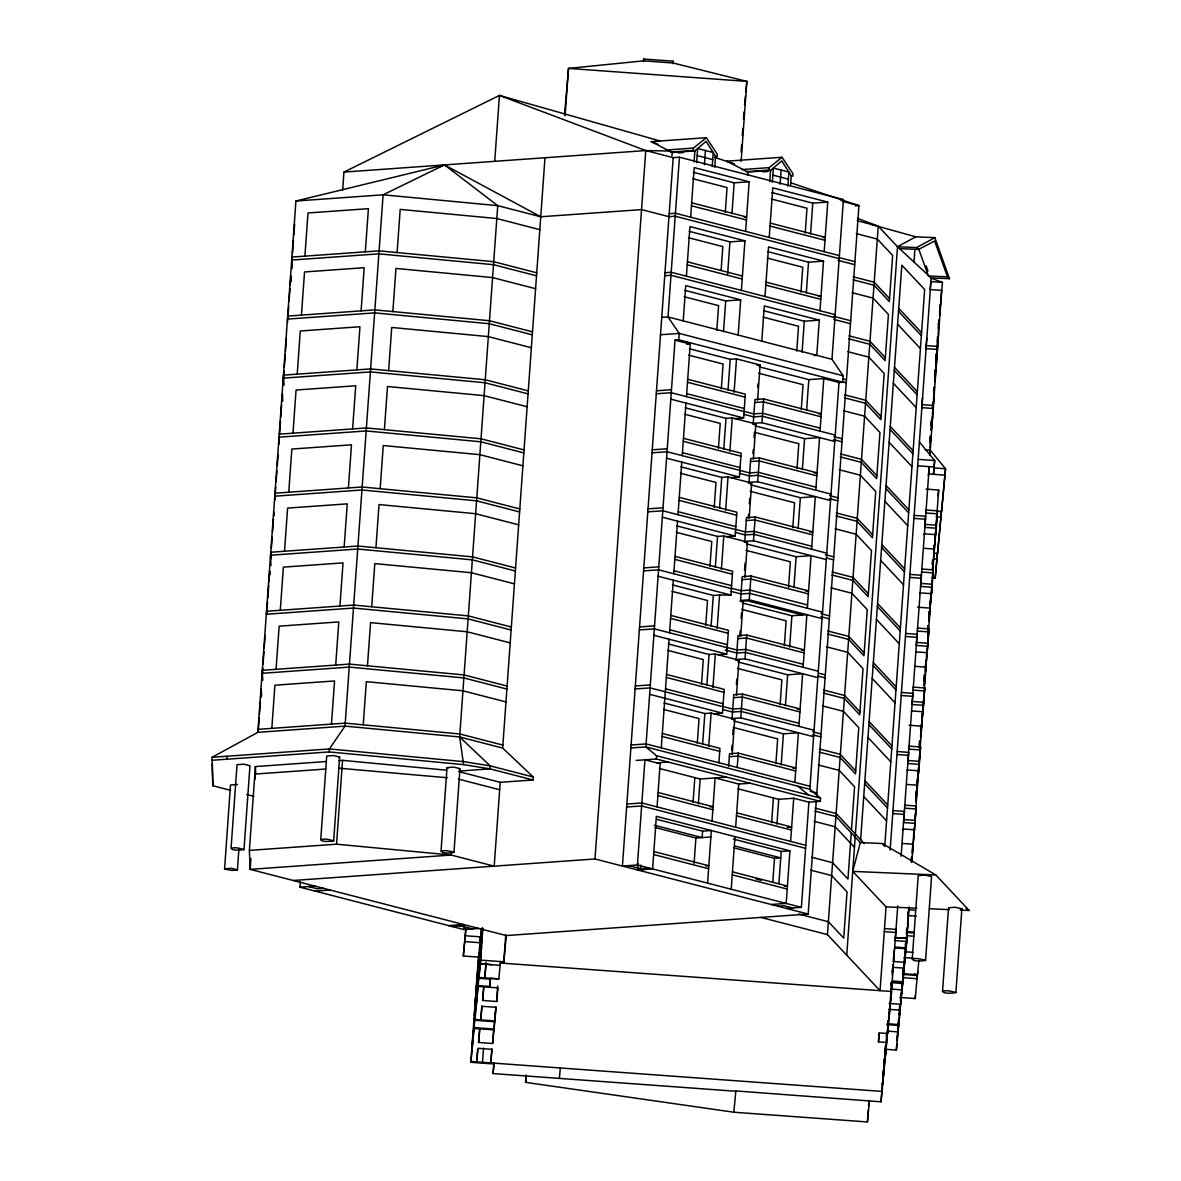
<?xml version="1.0" encoding="UTF-8"?>
<svg xmlns="http://www.w3.org/2000/svg" width="1181" height="1181" viewBox="0 0 1181 1181"><rect width="100%" height="100%" fill="white"/><g stroke="black" fill="none" stroke-linecap="round" stroke-linejoin="round"><path stroke-width="1.5" d="M230.679 790.355L212.831 785.749L212.034 757.301L257.842 732.338L345.014 726.123L459.645 736.974L502.663 748.09L533.251 776.995L533.03 779.991L500.213 782.324L458.907 771.651M212.831 785.749L212.3 764.018M226.914 759.221L227.136 756.224M238.842 849.818L237.411 869.866L232.185 870.456L224.582 869.098L230.502 784.981L237.411 784.479M231.033 848.519L237.041 764.697L243.965 764.196L249.973 765.746L243.965 849.582C226.826 852.224 228.405 844.371 243.965 849.582M816.233 801.427L808.158 914.05L506.339 935.559L250.151 869.364L249.383 850.409L255.391 766.572L326.207 761.524M257.842 732.338L295.929 201.021L444.469 164.912L540.75 216.773L641.534 209.598L668.977 216.684L675.222 216.241L839.174 258.595M258.314 730.522L259.215 717.93M259.466 714.343L260.366 701.75M260.632 698.148L261.267 689.158L261.562 696.259M262.418 673.288L262.802 667.885M263.053 664.298L263.954 651.705M264.219 648.103L265.12 635.526M267.541 601.66L266.64 614.253L266.522 611.271L353.695 605.056L468.326 615.906L511.343 627.022M267.807 598.073L268.707 585.481M268.958 581.879L269.74 571.087L269.873 574.645M271.394 548.028L272.161 537.237M272.545 531.834L273.446 519.256M273.712 515.654L273.962 512.052L274.11 515.61M275.099 496.182L275.749 487.192M276.133 481.789L276.915 471.012M277.299 465.609L278.066 454.818M279.602 433.545L280.502 420.967M280.753 417.365L281.654 404.773M281.919 401.186L282.436 393.982L282.717 401.097M283.573 378.112L284.09 370.923M284.341 367.321L285.241 354.728M285.507 351.141L286.407 338.548M287.795 319.077L288.71 306.484M289.094 301.096L289.995 288.504M290.246 284.916L290.895 275.911L291.116 281.24M292.032 260.041L292.298 256.439M292.548 252.852L293.449 240.26M293.833 234.871L294.615 224.08M250.933 858.454L250.151 869.364L451.172 855.044L494.204 866.16L500.213 782.324M304.905 256.129L308.005 212.979L368.413 208.668L365.313 251.833M271.822 728.352L274.907 685.201L334.563 680.95L331.462 724.115M276.059 669.332L279.144 626.166L338.785 621.915L335.699 665.08M280.281 610.297L283.381 567.131L343.021 562.879L339.921 606.045M284.518 551.261L287.603 508.096L347.258 503.844L344.158 547.01M288.755 492.226L291.84 449.06L351.48 444.809L348.395 487.974M292.977 433.191L296.077 390.025L355.717 385.774L352.617 428.939M297.213 374.156L300.299 330.99L359.954 326.738L356.854 369.904M301.435 315.12L304.536 271.955L364.176 267.703L361.091 310.869M342.667 189.964L343.951 172.072L499.445 95.425L660.341 141.056M478.91 928.473L463.926 929.55L299.959 887.182L300.343 881.808M320.73 839.868L326.738 756.032L333.662 755.53L339.656 757.08L333.647 840.916C316.523 843.559 318.102 835.705 333.647 840.916M211.812 760.284L329.189 751.928L329.41 748.931L345.014 726.123L383.102 194.806L444.469 164.912L497.732 205.656L540.75 216.773M249.383 850.409L336.541 844.194L342.564 760.357L446.27 770.174M363.246 724.839L366.331 681.673L462.952 690.811L505.97 701.927M367.468 665.804L370.568 622.638L467.174 631.776L510.207 642.892M371.705 606.768L374.805 563.603L471.411 572.741L514.444 583.857M375.942 547.733L379.027 504.567L475.648 513.705L518.666 524.836M380.164 488.698L383.264 445.532L479.87 454.67L522.903 465.801M384.401 429.663L387.501 386.497L484.107 395.65L527.139 406.766M388.638 370.627L391.723 327.462L488.344 336.615L531.361 347.731M392.86 311.592L395.96 268.427L492.566 277.579L535.598 288.695M397.096 252.557L400.197 209.391L496.802 218.544L539.835 229.66M441 851.501L447.023 767.665L453.548 767.074L459.97 768.595L453.962 852.431C437.339 855.221 437.841 847.279 453.962 852.431M494.721 161.325L499.445 95.425L645.771 150.563L673.2 157.649L679.444 157.206L843.411 199.559L831.97 359.304L843.204 375.779L842.747 382.216L838.997 382.482L823.792 378.555L808.808 379.632L759.162 366.804M451.437 851.398L451.172 855.044L336.541 844.194M533.03 779.991L490.012 768.861L463.602 764.653L459.645 736.974L497.732 205.656L383.102 194.806L295.929 201.021M463.926 929.55L464.177 925.963M735.822 1091.244L493.082 1073.573L494.012 1063.978L470.865 1062.295L478.482 956.285L478.408 957.097L463.321 956.005L465.816 929.181M472.252 1047.872L477.419 982.282M476.696 985.855L480.342 936.843L465.27 935.751M481.272 928.65L474.112 1028.444L493.953 1029.891M476.283 1005.887L481.449 940.283M480.726 943.855L481.981 928.251M482.35 928.192L478.143 986.445L497.983 987.892L496.684 1001.488L482.63 1000.455L483.501 988.305M490.499 979.138L478.925 978.296L482.542 928.104M482.852 928.517L480.313 963.888L500.154 965.335M477.596 1049.732L476.725 1061.896L478.039 1048.3L492.078 1049.319L490.779 1062.915L491.798 1048.713M481.759 1006.005L480.756 1019.897L482.069 1006.301L496.123 1007.319L492.639 1043.487L478.6 1042.454L479.589 1028.562M485.922 962.264L484.8 977.898L486.1 964.301M502.663 748.09L544.987 157.737M483.531 1048.108L482.439 1063.136M490.322 979.211L489.805 986.46L478.231 985.618L474.895 1020.295L494.736 1021.742M492.728 1040.446L492.979 1036.903M492.639 1043.487L493.658 1029.286M494.972 1015.69L495.223 1012.132M494.544 1021.816L494.027 1029.064L474.186 1027.618L470.865 1062.295M495.828 1006.714L494.809 1020.915L474.969 1019.469M496.684 1001.488L497.644 986.017M493.082 1073.573L493.85 1062.841M505.748 934.968L503.815 961.806L480.682 960.123L478.925 978.296M564.533 114.719L568.504 68.409L643.601 60.851L673.022 62.992L746.85 81.386L741.107 161.502M565.109 115.738L568.504 68.409L746.85 81.386L745.802 92.192M869.452 1100.972L867.445 1121.95L733.814 1112.222L525.604 1082.357L526.135 1075.064M643.601 60.851L643.734 59.05L673.155 61.191L673.022 62.992M808.158 914.05L594.988 858.971L645.771 150.563L670.719 151.05M671.974 155.671L672.21 152.511L651.233 141.617L706.356 137.69L717.325 154.253L717.147 156.66L715.553 156.246L706.09 141.292L694.871 150.902L672.21 152.511M673.2 157.649L622.417 866.057L637.415 864.994L801.382 907.362L808.911 802.165L793.721 798.238L778.722 799.316L737.933 788.775M679.444 157.206L668.003 316.936L679.237 333.411L678.78 339.848L842.747 382.216M637.415 864.994L644.944 759.811L660.149 763.738L657.064 806.889M678.78 339.848L675.03 340.128L645.874 746.923L656.577 755.766L820.544 798.135L820.308 801.353L808.911 802.165M637.74 868.404L638.08 863.651M640.811 865.053L640.56 868.685L649.299 868.065M694.074 161.974L694.871 150.902L693.277 150.489L693.454 148.083L706.356 137.69M683.209 320.863L685.733 285.64L740.694 299.841L738.169 335.064M686.397 276.206L689.955 226.604L744.931 240.806L741.373 290.408M690.634 217.171L694.192 167.569L749.153 181.771L745.624 231.373M696.642 162.638L697.646 148.511L713.206 152.526L712.202 166.654M820.308 801.353L656.341 758.999L656.577 755.766M661.286 747.853L669.081 639.216M669.538 632.78L673.318 580.196M673.775 573.745L677.54 521.161M677.997 514.709L681.777 462.125M682.234 455.674L685.999 403.09M686.471 396.639L690.235 344.055L675.03 340.128M704.422 164.646L705.426 150.518M714.771 167.318L715.553 156.246M716.808 330.488L718.594 305.628L684.183 296.741M721.119 270.36L722.831 246.593L688.42 237.706M725.282 212.418L727.053 187.558L692.657 178.671M723.495 331.743L725.71 300.904L684.921 290.378M727.629 274.199L729.947 241.869L689.158 231.343M731.954 213.672L734.169 182.834L693.395 172.308M721.325 388.889L723.097 364.043L688.7 355.156M693.055 802.49L694.827 777.629M697.277 743.454L699.063 718.594L663.574 709.427M701.514 684.419L703.285 659.559L667.811 650.391M705.736 625.384L707.522 600.524L672.033 591.356M709.973 566.349L711.759 541.489L676.27 532.321M714.21 507.313L715.981 482.453L680.507 473.286M718.432 448.278L720.218 423.418L684.729 414.251M741.122 152.098L741.638 144.82M742.288 135.712L742.819 128.434M743.469 119.325L743.986 112.047M694.074 863.518L695.904 838.038L655.115 827.497M698.355 803.862L700.141 779.002L659.338 768.462M702.621 744.355L704.836 713.531L664.047 702.99M706.843 685.32L709.058 654.495L668.284 643.955M711.08 626.284L713.294 595.46L672.506 584.92M715.317 567.249L717.517 536.425L676.743 525.885M719.539 508.229L721.753 477.39L680.979 466.849M723.776 449.193L725.99 418.354L685.201 407.814M728.013 390.158L730.212 359.319L689.438 348.779M747.676 175.231L747.898 172.072L726.92 161.177L782.043 157.25L793.012 173.814L792.835 176.205L791.255 175.792L781.778 160.852L770.558 170.448L747.898 172.072M656.503 819.245L702.606 831.158L702.149 837.595L654.274 825.224M708.703 746.54L711.11 713.088L704.836 713.531M712.94 687.504L715.332 654.053L709.058 654.495M717.177 628.469L719.569 595.017L713.294 595.46M721.399 569.434L723.805 535.982L717.517 536.425M725.636 510.399L728.027 476.947L721.753 477.39M729.873 451.363L732.264 417.912L725.99 418.354M734.095 392.328L736.501 358.876L730.212 359.319M707.581 883.122L711.346 830.523L702.606 831.158M712.025 821.09L715.125 777.939L738.745 784.036L750.142 783.224M718.919 762.749L719.938 748.37L662.32 733.475M713.752 713.767L722.462 713.147L724.174 689.335L666.556 674.44M717.989 654.732L726.699 654.112L728.411 630.3L670.793 615.419M719.569 595.017L730.936 595.076L732.633 571.264L675.015 556.384M726.448 536.661L735.158 536.041L736.87 512.229L679.252 497.349M730.685 477.626L739.395 477.006L741.107 453.194L683.474 438.313M734.922 418.591L743.631 417.971L745.329 394.159L687.711 379.278M769.761 181.534L770.558 170.448L768.964 170.034L769.141 167.643L782.043 157.25M728.633 766.469L729.548 753.729L738.258 753.109L795.876 767.99L792.968 768.196M740.664 636.338L743.189 601.114L740.546 600.435L742.244 576.623L750.954 576.003L808.572 590.884L805.663 591.091M731.644 750.525L732.028 745.196M732.781 734.538L733.165 729.223M736.383 684.39L736.767 679.06M739.852 635.998L740.236 630.684M741.122 618.254L741.506 612.924M744.561 570.29L745.078 563.042M748.311 517.928L748.562 514.385M749.33 503.726L749.714 498.412M752.932 453.578L753.183 450.02M754.069 437.59L754.452 432.276L798.814 443.731L797.027 468.577M757.671 387.442L757.922 383.884M772.33 182.199L773.348 168.071L788.893 172.086L787.889 186.214M732.205 754.408L734.73 719.185L711.11 713.088M736.442 695.373L738.966 660.149L715.332 654.053M744.901 577.302L747.425 542.079L723.805 535.982M749.138 518.267L751.662 483.044L728.027 476.947M753.36 459.232L755.884 424.009L732.264 417.912M757.597 400.197L760.121 364.973L736.501 358.876M761.789 341.161L764.314 305.938L819.289 320.14L816.765 355.363L814.27 355.555M764.993 296.505L768.551 246.903L823.511 261.119L819.968 310.706M769.23 237.47L772.787 187.868L827.748 202.084L824.19 251.671M737.224 767.473L738.258 753.109M740.782 717.886L742.495 694.074L733.785 694.694L732.072 718.506L740.782 717.886L813.606 736.693M745.019 658.85L746.732 635.038L738.022 635.658L736.309 659.47L745.019 658.85L817.843 677.658M822.079 618.623L749.256 599.815L750.954 576.003M753.478 540.78L755.19 516.968L746.481 517.588L744.768 541.4L753.478 540.78L826.301 559.587M757.715 481.745L759.427 457.933L750.717 458.553L749.005 482.365L757.715 481.745L830.538 500.552M761.952 422.709L763.649 398.898L754.939 399.518L753.242 423.329L761.952 422.709L834.775 441.517M780.11 184.206L781.128 170.079M731.201 889.234L734.981 836.635M735.66 827.202L738.745 784.036M790.561 185.299L791.255 175.792M796.747 351.141L798.533 326.281L763.044 317.113M800.984 292.106L802.77 267.246L767.281 258.078M805.221 233.07L806.992 208.21L771.518 199.043M802.091 352.041L804.305 321.217L763.517 310.677M806.328 293.006L808.527 262.182L767.753 251.642M810.55 233.971L812.764 203.147L771.975 192.606M771.636 822.788L773.422 797.943M775.873 763.753L777.659 738.907L733.298 727.437M780.11 704.717L781.881 679.872L737.535 668.402M784.332 645.682L786.118 620.837L741.757 609.366M788.524 587.193L790.355 561.802L745.993 550.346M792.805 527.612L794.577 502.766L750.23 491.311M801.264 409.541L803.05 384.696L758.689 373.24M772.802 882.015L774.5 858.351L733.711 847.81M776.95 824.161L778.722 799.316M781.187 765.067L783.416 733.829L733.77 721M785.439 705.633L787.653 674.794L738.007 661.965M789.646 647.055L791.89 615.759L742.229 602.93M793.942 587.149L796.112 556.738L746.466 543.91M798.135 528.527L800.349 497.703L750.703 484.874M802.371 469.492L804.586 438.668L754.925 425.839M806.593 410.457L808.808 379.632M778.914 883.388L781.202 851.457L733.327 839.086M637.622 869.998L652.621 868.921L656.385 816.322L789.941 850.837L786.177 903.435L771.193 904.498M790.62 841.403L793.721 798.238M794.857 782.368L798.4 732.766L783.416 733.829M798.873 726.33L802.637 673.731L787.653 674.794M803.095 667.295L806.874 614.696L791.89 615.759M807.332 608.259L811.096 555.66L796.112 556.738M811.568 549.224L815.333 496.625L800.349 497.703M815.791 490.189L819.57 437.59L804.586 438.668M820.027 431.154L823.792 378.555M820.544 798.135L809.841 789.292L838.997 382.482M816.617 795.979L858.941 205.642L791.521 183.07M814.905 811.111L835.912 816.529L860.329 842.57L852.726 871.371L886.06 906.875L880.052 990.667L827.438 934.599L878.221 226.191L857.524 218.396M851.265 832.9L847.958 879.048L832.605 862.691L811.598 857.258M851.471 829.903L854.572 786.738L839.219 770.381L818.212 764.948M846.733 955.149L897.501 246.74L878.221 226.191L857.229 220.758M860.639 839.676L901.826 265.194L924.664 289.537L884.776 846.024M913.961 262.3L914.876 249.471M867.445 1121.95L868.345 1109.431M868.596 1105.844L868.98 1100.485M890.134 850.04L931.159 277.934L897.501 246.74L915.777 236.82L934.835 237.647L949.465 278.701L930.407 277.875L942.468 282.407L940.873 299M887.477 1030.201L887.979 1025.093L886.724 1042.469L878.457 1041.863L879.092 1033.183M733.814 1112.222L735.852 1090.934L881.026 1101.814L882.517 1082.431M883.403 1069.897L882.768 1078.888L883.609 1070.488M883.919 1062.693L884.185 1059.106M882.694 1084.468L883.698 1070.562M883.934 1067.093L884.584 1058.102M885.1 1050.898L885.484 1045.51M883.55 1075.507L884.805 1058.132M885.189 1052.729L885.706 1045.539M886.355 1036.534L886.606 1032.947M884.864 1061.911L885.986 1046.277L885.13 1054.736M886.37 1040.933L887.005 1031.943M887.522 1024.739L887.787 1021.152M885.425 1056.065L887.049 1033.301M887.566 1026.097L887.964 1020.694M878.457 1041.863L879.328 1032.903L887.595 1033.508L888.466 1021.344M891.02 985.736L891.242 982.518M930.126 440.159L930.348 436.38M931.278 424.023L931.514 420.111M932.414 408.168L932.798 402.883M933.595 391.177L933.846 387.575M934.717 375.528L935.175 369.742M935.883 359.703L936.267 353.842M937.153 342.091L937.522 336.806M888.894 1019.912L890.651 995.347M891.094 991.302L891.729 982.297M892.245 975.107L892.998 964.685M930.052 447.776L930.746 435.996L930.097 442.801M931.425 426.562L931.898 420.067M932.459 414.221L933.27 402.824M933.521 399.296L934.407 386.969M934.791 381.684L936.843 357.533M935.898 364.279L936.695 353.149L935.869 361.652M937.064 347.864L938.009 336.747M938.26 333.219L939.146 320.892M939.515 315.607L941.08 298.498M890.754 1000.469L897.752 905.945M901.103 856.225L929.24 466.628L928.384 475.603M929.875 455.364L941.7 290.408L930.126 289.566L930.894 281.565L942.468 282.407M918.139 459.35L934.673 460.546L933.507 474.319L934.673 460.546L919.379 441.974M884.805 1049.23L896.364 1050.071L896.837 1043.635M897.826 1029.847L897.043 1040.638L898.785 1022.466M898.697 1018.893L898.224 1025.492L898.874 1018.701M899.346 1009.903L899.597 1006.301M899.066 1018.406L898.121 1031.899L888.201 1031.175M899.302 1015.261L899.952 1006.271M900.468 999.082L900.852 993.679M887.241 1023.72L898.815 1024.562L900.143 1006.138M900.527 1000.75L901.044 993.546M901.634 985.545L901.9 981.942M900.882 1000.72L902.166 982.74M902.86 975.107L903.199 968.346M919.394 744.355L919.645 740.841M920.53 728.515L920.781 724.986M924.133 678.278L924.383 674.764M927.867 626.284L927.646 629.281L928 625.679M932.34 563.736L932.591 560.207M891.788 982.666L902.609 983.463L902.151 989.899L890.577 989.058M892.039 981.78L902.86 982.577L903.834 969.07M904.041 965.94L904.69 956.95M905.207 949.76L905.458 943.516M906.358 933.566L906.698 929.152L906.624 929.978M911.54 861.274L911.643 857.509M912.337 850.187L912.81 843.677M916.574 791.152L916.013 799.02L919.556 761.361L907.982 760.52M919.541 747.322L919.984 741.077M920.59 735.128L921.269 725.621M924.133 685.792L924.915 674.705M925.269 669.834L925.712 663.589M927.661 634.079L928.222 626.255L927.867 629.857M929.506 610.798L928.916 618.933L932.252 584.255L920.678 583.414M933.152 559.897L932.473 569.331L936.474 525.22L924.915 524.379L925.697 516.23L914.124 515.388M933.61 553.387L934.186 545.519M905.266 953.849L905.945 944.342L905.237 952.432M906.506 938.496L907.274 927.705M907.539 924.103L908.44 911.511M911.821 862.41L913.267 844.238L902.446 843.455M913.489 839.027L914.404 828.309M915.6 811.627L914.758 823.423L916.353 806.018L904.779 805.176L904.705 805.988M915.851 808.099L917.489 785.203L906.668 784.42M917.607 781.615L917.962 776.744M918.168 775.769L919.025 761.952M919.453 757.877L921.726 726.167L909.104 725.252M922.538 712.778L921.859 722.3L922.405 716.734M922.981 708.615L923.808 697.085M924.192 691.8L925.963 667.132L915.142 666.35M926.066 663.545L926.303 660.297M926.627 657.699L927.336 647.956M927.661 643.32L930.185 608.112L917.563 607.182M930.303 604.51L930.879 596.375M931.218 593.792L932.149 580.772M932.4 577.243L934.88 542.625M934.762 542.227L935.677 531.509M936.887 514.695L935.913 528.247L937.507 510.842L925.934 510L925.86 510.827M937.138 511.166L938.659 490.041L926.022 489.111M909.104 906.919L906.181 947.9L894.608 947.059M912.352 853.686L916.353 806.018M917.076 789.587L920.59 746.983L909.016 746.141L908.927 746.953M920.649 737.416L924.812 687.947L913.238 687.106L913.164 687.933M925.402 672.978L929.048 628.912L917.475 628.071L917.401 628.897M921.711 569.035L933.285 569.877L931.573 593.689L919.999 592.847L919.925 593.674M937.507 510.842L935.81 534.653L924.236 533.812L924.147 534.639M931.883 577.908L935.19 578.144L937.463 552.723M935.19 578.144L941.508 510.723M934.245 553.225L937.552 553.476L945.538 468.724L930.244 450.153L925.284 449.784M936.622 511.107L941.582 511.476L945.538 468.724L933.964 467.883M912.204 959.415L918.213 875.638L924.989 875.032L931.558 876.612L925.564 960.389C908.366 963.253 909.016 955.089 925.564 960.389M900.143 997.473L915.216 998.565L915.452 995.347M903.288 973.72L917.504 974.753L917.74 971.535M942.527 991.612L948.535 907.835L955.311 907.244L961.88 908.809L955.887 992.586C938.688 995.45 939.338 987.286 955.887 992.586M463.321 956.005L465.949 928.606M480.342 936.843L479.781 942.689L464.709 941.597M476.209 988.054L477.729 971.476M478.069 968.627L479.589 952.034M480.239 946.07L481.759 929.477M475.308 1000.263L478.645 965.586M479.338 958.263L482.099 929.506M474.718 1008.884L478.423 968.582M478.674 967.697L482.276 928.414M474.245 1015.32L475.559 1001.724M478.29 973.321L479.589 959.725M472.193 1044.107L473.492 1030.511M474.053 1024.665L475.353 1011.069M476.223 1002.108L477.523 988.512M478.084 982.666L479.397 969.07M480.254 960.109L481.553 946.512M478.6 1042.454L479.899 1028.858M482.63 1000.455L483.93 986.858M489.716 987.286L490.573 978.34L498.84 978.916L500.508 961.57M491.887 964.729L480.357 963.401M503.682 963.253L506.339 935.559M525.604 1082.357L526.224 1075.98M643.497 61.471L643.734 59.05M559.351 1078.401L560.355 1067.978M672.904 63.744L673.155 61.191M744.591 104.799L745.462 95.794M926.819 338.283L925.889 348.602L937.463 349.443M921.844 405.806L922.582 397.318M938.378 324.996L938.88 319.8M939.545 312.862L940.371 304.196M938.231 328.126L938.88 321.335M937.197 348.616L938.555 333.721M934.673 378.496L935.544 369.417M935.898 365.785L937.684 346.446L926.111 345.605M933.669 390.557L934.009 387.161M931.145 425.78L931.647 420.687M933.02 406.353L934.319 392.756M931.263 425.381L931.75 420.288M932.798 409.335L934.112 395.753M929.964 441.797L930.613 435.715M931.145 430.268L933.448 405.482L921.874 404.64M931.307 430.164L932.621 416.568M930.097 451.792L930.244 450.153M920.619 584.772L921.46 575.265L909.887 574.424M911.452 711.744L911.54 710.918L923.114 711.759M907.229 770.765L907.303 769.953L918.877 770.794M902.993 829.8L903.081 828.988L914.64 829.83M892.172 972.406L892.659 967.313L904.233 968.154M893.382 959.769L894.371 949.568M891.065 985.648L891.389 982.252M893.412 961.113L894.076 954.322M938.098 495.872L938.659 490.041M882.281 1084.453L882.517 1081.944M886.665 1038.69L887.152 1033.596M888.835 1016.132L889.485 1009.327M889.81 1005.932L890.134 1002.536M891.035 993.295L892.009 983.094M932.4 564.843L932.783 560.045M933.964 548.515L934.319 544.913M934.702 540.116L935.396 532.897M881.026 1101.814L886.724 1042.469M887.595 1033.508L891.625 991.509L500.375 963.017M928.901 615.478L929.24 611.876M930.082 603.949L930.776 596.73M931.676 587.282L933.285 569.877M928.93 621.147L932.03 587.252L920.457 586.411M924.103 681.112L924.664 674.513M925.505 666.586L926.066 659.987M926.406 656.37L927.1 649.166M927.616 644.516L929.048 628.912M924.472 680.95L925.033 674.351M925.343 671.827L928.015 643.291L916.441 642.449M924.192 685.6L925.225 674.779M919.349 745.551L919.748 740.753M921.785 720.203L922.479 712.999M923.217 705.352L924.812 687.947M919.409 747.927L919.748 744.325M920.59 736.339L923.793 702.326L912.219 701.484M919.778 746.436L920.294 741.018M915.865 796.186L916.382 790.783M917.77 776.242L917.047 784.656L917.903 775.637M918.287 770.839L918.641 767.237M919.379 759.59L920.59 746.983M915.821 797.382L916.338 791.979M918.98 764.387L920.368 749.979L908.794 749.138M915.895 801.869L916.928 791.049M911.068 861.82L911.584 856.417M913.503 836.473L914.242 828.073M912.308 852.593L915.319 820.396L903.745 819.555L904.528 811.406L892.954 810.565M911.658 860.89L912.012 857.288M908.425 911.186L908.012 915.555L916.382 916.176M899.258 1014.007L899.745 1008.899M900.557 1001.237L901.251 993.132M902.801 977.1L903.613 968.597M904.425 960.935L904.749 957.54M906.447 939.796L907.805 924.9M899.494 1015.129L900.232 1007.511M900.557 1004.116L902.742 981.278M903.524 973.129L906.86 938.467L895.287 937.566L906.86 938.408M896.364 1050.071L898.579 1025.448L887.005 1024.606M898.815 1024.562L902.609 983.463M902.86 982.577L906.639 941.464L895.065 940.622L896.069 929.417L884.495 928.576M915.216 998.565L917.357 975.491L914.448 973.675M917.504 974.753L918.877 960.448M459.97 768.595L459.084 769.052M961.88 908.809L960.935 909.281M339.656 757.08L338.563 757.523M224.493 868.803L231.402 868.315L237.411 869.866M897.501 246.74L916.574 247.567L934.835 237.647M899.494 248.601L918.552 249.442L934.599 241.027L947.487 276.826L949.465 278.701M439.317 166.831L444.469 164.912M343.951 172.072L645.771 150.563M665.892 150.046L693.454 148.083M670.616 152.098L693.277 150.489M678.263 152.925L683.489 152.556M741.579 169.606L769.141 167.643M746.303 171.658L768.964 170.034M762.66 171.865L767.901 171.481M734.169 182.834L749.153 181.771M840.282 199.781L843.411 199.559M812.764 203.147L827.748 202.084M669.184 213.687L675.429 213.244L839.381 255.598M855.31 205.893L858.941 205.642L842.186 201.301M744.133 217.171L746.628 216.994L691.667 202.792M729.947 241.869L744.931 240.806M822.729 237.484L825.224 237.307L770.263 223.091M808.527 262.182L823.511 261.119M664.962 272.722L671.207 272.28L835.159 314.633M664.741 275.719L670.985 275.276L834.952 317.63M287.677 316.095L374.849 309.88L489.48 320.73L532.498 331.846M725.71 300.904L740.694 299.841M818.492 296.52L820.987 296.342L766.026 282.126M661.759 317.379L668.003 316.936L831.97 359.304M804.305 321.217L819.289 320.14M660.504 334.754L679.237 333.411L843.204 375.779M683.607 342.342L687.357 342.062M686.737 344.306L690.235 344.055M756.977 365.195L760.121 364.973M656.488 390.793L671.472 389.715M656.282 393.79L671.266 392.712L744.089 411.534M279.218 434.165L366.39 427.95L481.021 438.801L524.039 449.917M754.733 402.514L763.443 401.894L821.061 416.775M818.773 413.955L821.267 413.778L763.649 398.898M752.755 424.23L755.884 424.009M652.266 449.828L667.25 448.75M652.045 452.825L667.029 451.747L749.684 472.931L758.394 472.311L816.012 487.192M750.496 461.55L759.206 460.93L816.824 475.81M814.122 473.02L817.045 472.813L759.427 457.933M748.518 483.265L751.662 483.044M648.029 508.863L663.013 507.786M647.808 511.86L662.807 510.783L735.63 529.605M746.259 520.585L754.969 519.965L812.587 534.845M809.9 532.055L812.808 531.849L755.19 516.968M744.281 542.3L747.425 542.079M643.793 567.899L658.777 566.821M643.586 570.895L658.57 569.818L731.393 588.64M742.037 579.62L750.747 579L808.365 593.881M266.316 614.268L353.473 608.053L468.104 618.903L511.137 630.019M740.546 600.435L749.256 599.815M740.059 601.336L747.529 600.804L802.504 615.006M639.571 626.934L654.554 625.856M639.349 629.931L654.333 628.853L727.156 647.675M737.8 638.655L746.51 638.035L804.128 652.916M801.427 650.126L804.35 649.919L746.732 635.038M735.822 660.371L738.966 660.149M635.334 685.969L650.318 684.891M635.112 688.966L650.111 687.888L722.934 706.71M258.063 729.341L345.221 723.126L459.852 733.977L502.885 745.093M733.563 697.691L742.273 697.056L799.906 711.951M797.205 709.161L800.113 708.954L742.495 694.074M731.585 719.406L734.73 719.185M212.034 757.301L329.41 748.931L463.823 761.656L490.218 765.878L533.251 776.995M338.932 760.623L342.564 760.357M631.097 745.004L646.096 743.927L810.048 786.295M325.676 769.038L254.845 774.086L255.066 779.239M338.386 768.137L447.555 777.777M630.89 747.986L645.874 746.923L809.841 789.292M459.01 771.075L490.012 768.861L490.218 765.878L459.645 736.974M636.205 760.431L656.341 758.999M729.341 756.726L738.051 756.091L795.669 770.986M656.843 762.882L668.225 762.07M700.141 779.002L726.507 777.128M626.875 804.04L641.859 802.962L805.826 845.33M626.653 807.022L641.637 805.959L805.604 848.327M710.15 806.933L713.058 806.712L658.097 792.51M787.284 827.335L791.654 827.025L736.678 812.823M695.904 838.038L710.888 836.975M293.168 880.495L594.988 858.971M781.202 851.457L789.941 850.837M299.959 887.182L314.943 886.119M323.505 888.333L317.261 888.776L308.699 886.562M315.165 891.109L330.149 890.046M774.5 858.351L780.744 857.893L734.641 845.995M705.766 865.968L708.821 865.747L653.861 851.545M784.361 886.281L787.417 886.06L732.456 871.858M448.721 925.624L463.705 924.546M452.028 926.48L460.782 925.845M777.821 906.211L784.066 905.768L792.628 907.982M786.384 908.425L801.382 907.362M947.487 276.826L928.428 276L918.611 248.719M860.329 842.57L882.237 843.514L935.869 874.988L969.188 910.492L960.153 910.108M852.726 871.371L935.869 874.988M886.06 906.875L916.781 908.219M929.432 908.765L949.303 909.636M921.667 407.637L933.241 408.478M917.681 465.786L934.201 466.997M928.546 473.965L945.08 475.161M925.727 512.997L937.301 513.838M936.075 516.791L941.036 517.16M913.902 518.385L925.476 519.227L924.693 527.376L936.267 528.217M923.601 548.279L934.422 549.076M933.699 558.923L937.005 559.159M921.49 572.032L933.064 572.874M909.665 577.42L921.239 578.262M917.268 631.067L928.827 631.909M905.65 633.459L917.224 634.3L916.235 645.446L927.808 646.287M905.443 636.456L917.017 637.297M915.762 651.882L927.336 652.724M913.031 690.103L924.605 690.944M901.428 692.494L913.002 693.336L911.998 704.481L923.572 705.323M901.206 695.491L912.78 696.332M897.191 751.529L908.765 752.371L907.761 763.517L919.335 764.358M896.984 754.526L908.543 755.368M904.572 808.173L916.131 809.015M892.747 813.561L904.321 814.403L903.539 822.552L915.113 823.393M908.573 909.724L915.275 910.211M906.846 931.647L914.197 932.178M906.683 932.473L914.035 933.005M884.289 931.632L895.848 932.473M906.447 935.692L913.799 936.223M894.534 947.871L906.107 948.712M904.528 951.709L912.913 952.329M903.967 957.555L914.02 958.293M893.22 961.467L904.794 962.308M903.14 974.458L917.357 975.491L917.12 978.709L902.919 977.676M893.013 981.027L902.934 981.751M889.19 1003.466L900.763 1004.308M479.014 977.484L498.84 978.916M888.629 1009.312L900.202 1010.154M470.939 1061.468L882.03 1091.406M329.189 751.928L463.602 764.653M731.231 588.286L741.24 590.707L749.95 590.087L807.568 604.967M819.363 748.975L840.37 754.364M697.144 155.582L712.704 159.597M772.832 175.128L788.391 179.158M856.299 233.631L877.306 239.064L892.659 255.421L889.352 301.583L873.999 285.226L852.992 279.794M691.446 205.789L746.436 219.991M770.042 226.088L825.017 240.289M839.839 257.783L854.926 261.68M837.964 260.337L854.704 264.677M853.199 276.797L874.206 282.229L889.559 298.586M852.062 292.667L873.069 298.099L888.422 314.456L885.115 360.618L869.762 344.262L848.755 338.829M687.431 261.828L742.406 276.029M687.224 264.824L742.185 279.026M765.805 285.123L820.78 299.324M833.948 316.39L850.689 320.715M833.727 319.372L850.482 323.712M848.977 335.832L869.969 341.265L885.322 357.622M847.84 351.702L868.832 357.134L884.185 373.491L880.878 419.654L865.525 403.282L844.533 397.864M536.735 272.811L493.702 261.695L379.086 250.844L291.914 257.059L292.312 267.142M536.514 275.808L493.496 264.692L378.865 253.841L291.692 260.056L292.047 268.678M843.116 378.88L846.467 379.751M842.894 381.876L846.246 382.747M844.74 394.867L865.747 400.3L881.1 416.657M843.603 410.737L864.61 416.17L879.963 432.526L876.656 478.689L861.303 462.317L840.296 456.899M532.291 334.843L489.259 323.727L374.628 312.876L287.47 319.091L287.603 322.546M687.504 382.275L745.122 397.156M686.678 393.657L744.296 408.537M820.249 428.157L762.616 413.276L753.906 413.896L743.927 411.313M835.233 435.08L762.409 416.273L753.699 416.893L743.705 414.31M833.86 436.616L842.23 438.786M833.638 439.612L842.009 441.768M670.808 399.163L743.631 417.971M840.518 453.903L861.51 459.335L876.863 475.692M839.366 469.772L860.373 475.205L875.726 491.562L872.419 537.724L857.066 521.352L836.059 515.935M528.276 390.881L485.243 379.765L370.613 368.915L283.455 375.13L283.853 385.213M528.055 393.878L485.037 382.762L370.406 371.912L283.233 378.127L283.514 385.021M683.268 441.295L740.886 456.191M682.456 452.677L740.074 467.573M830.996 494.116L758.172 475.293L749.463 475.928L739.468 473.345M829.623 495.651L837.993 497.821M829.416 498.648L837.787 500.803M666.571 458.184L739.395 477.006M836.281 512.938L857.273 518.37L872.641 534.727M835.144 528.808L856.136 534.24L871.489 550.597L868.183 596.759L852.83 580.388L831.837 574.97M523.833 452.914L480.8 441.797L366.169 430.947L278.996 437.162L279.277 444.056M679.031 500.331L736.649 515.226M678.219 511.713L735.837 526.608M811.775 546.227L754.157 531.347L745.447 531.967L735.453 529.383M826.774 553.151L753.95 534.329L745.241 534.949L735.246 532.38M825.386 554.686L833.771 556.856M826.848 558.111L833.55 559.838M662.334 517.219L735.158 536.041M832.044 571.973L853.051 577.391L868.404 593.763M830.907 587.843L851.914 593.275L867.267 609.632L863.961 655.795L848.608 639.423L827.601 634.005M519.802 508.952L476.784 497.836L362.154 486.985L274.981 493.2L275.247 499.74M519.596 511.949L476.563 500.833L361.932 489.982L274.774 496.197L274.907 499.652M674.809 559.366L732.427 574.261M673.982 570.748L731.615 585.643M822.537 612.186L749.714 593.364L741.004 593.984L731.009 591.415M821.164 613.721L829.534 615.892M820.943 616.718L829.313 618.874M658.112 576.254L730.936 595.076M827.822 631.008L848.814 636.426L864.167 652.798M826.67 646.878L847.678 652.311L863.031 668.667L859.724 714.83L844.371 698.458L823.364 693.04M515.58 567.987L472.548 556.871L357.917 546.021L270.759 552.236L271.01 558.775M515.359 570.984L472.341 559.868L357.71 549.017L270.538 555.232L270.951 565.581M670.572 618.401L728.19 633.296M669.76 629.783L727.378 644.678M803.316 664.298L745.698 649.402L736.988 650.037L726.994 647.454M818.3 671.221L745.477 652.399L736.767 653.019L725.119 650.008M818.61 673.185L825.298 674.912M818.389 676.182L825.091 677.909M653.875 635.289L726.699 654.112M823.585 690.044L844.592 695.461L859.945 711.833M822.448 705.913L843.441 711.346L858.794 727.703L855.487 773.865L840.134 757.493L819.142 752.076M666.335 677.436L723.953 692.332M665.523 688.818L723.141 703.714M799.079 723.333L741.461 708.438L732.751 709.072L722.757 706.489M814.078 730.257L741.255 711.434L732.545 712.054L722.551 709.486M812.69 731.792L821.075 733.947M812.484 734.789L820.854 736.944M649.639 694.325L722.462 713.147M507.107 686.058L464.089 674.942L349.458 664.091L262.285 670.306L262.699 680.389M506.9 689.054L463.867 677.938L349.236 667.088L262.079 673.303L262.359 680.197M662.113 736.472L719.731 751.367M810.136 791.255L816.839 792.982M815.126 808.114L836.118 813.532L864.256 843.514M814.167 821.326L835.174 826.759L854.453 847.308M657.876 795.507L712.837 809.708M736.472 815.82L791.432 830.022M458.376 779.076L499.681 789.749M810.668 870.146L831.675 875.564L847.028 891.935L843.721 938.083L828.368 921.726L798.622 914.035M755.988 878.944L761.317 880.317M653.639 854.542L708.615 868.744M732.235 874.855L787.21 889.057M628.661 865.614L643.866 869.541M760.933 917.416L827.438 934.599M246.726 794.503L253.871 796.348M457.46 924.989L472.666 928.916M871.563 224.552L915.777 236.82M714.357 157.25L734.626 164.026M726.92 161.177L731.954 163.081M651.233 141.617L657.935 144.156M447.865 768.255L447.023 767.665M966.132 908.469L969.188 910.492M797.957 786.221L808.645 795.064M916.574 247.567L918.552 249.442M898.726 308.359L921.579 332.702M898.52 311.356L921.357 335.699M897.59 324.229L920.442 348.572M894.504 367.394L917.342 391.738M894.283 370.391L917.135 394.734M893.353 383.264L916.205 407.607M890.267 426.43L913.105 450.773M890.046 429.426L912.898 453.77M889.131 442.299L911.968 466.643M886.03 485.465L908.883 509.808M885.824 488.462L908.661 512.805M884.894 501.335L907.746 525.678M881.808 544.5L904.646 568.843M881.587 547.497L904.439 571.84M880.672 560.37L903.509 584.713M877.572 603.535L900.409 627.879M877.35 606.532L900.202 630.875M876.435 619.405L899.272 643.748M873.335 662.571L896.187 686.914M873.128 665.567L895.966 689.911M872.198 678.44L895.05 702.784M869.113 721.606L891.95 745.949M868.891 724.588L891.744 748.946M867.976 737.475L890.814 761.819M840.355 754.497L855.708 770.868M864.876 780.641L887.728 804.984M864.654 783.623L887.507 807.981M863.739 796.511L886.577 820.854M882.237 843.514L884.628 846.083M926.14 265.902L927.971 271.025M255.391 766.572L255.672 773.466"/></g></svg>
